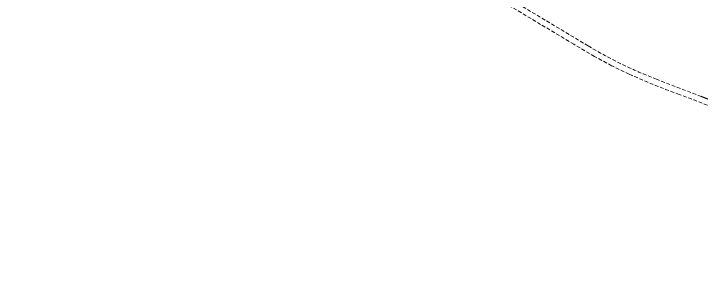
# Model space of a CAD drawing. Header units: metres. Extents: x 593990 to 611207, y 3401545 to 3411811.
# Drawn here: x 605388.8 to 605850, y 3404437.8 to 3404611.6 of the extents above; entities that cross this region are included whole.
import ezdxf

# ---------------------------------------------------------------- set-up
doc = ezdxf.new("R2010")
doc.units = ezdxf.units.M
doc.header["$MEASUREMENT"] = 0
doc.linetypes.add('DASHED', pattern=[0.75, 0.5, -0.25])
doc.layers.add('C-ROAD', color=7, linetype='Continuous')
doc.layers.add('PROPOSED DFCC TRACK', color=1, linetype='Continuous', lineweight=0)

msp = doc.modelspace()

# ---------------------------------------------------------------- linework, layer by layer
at = {"layer": 'C-ROAD', "color": 1, "linetype": 'Continuous', "lineweight": -3, "flags": 128}
msp.add_lwpolyline([(605867.8246, 3404548.6738, 0.01495669), (605850.0365, 3404556.1682)], format="xyb", dxfattribs=at)
msp.add_lwpolyline([(605867.8246, 3404548.6738, 0.01495669), (605850.0365, 3404556.1682)], format="xyb", dxfattribs=at)
at = {"layer": 'PROPOSED DFCC TRACK', "color": 10, "linetype": 'DASHED', "lineweight": 13, "ltscale": 5}
for points in [[(605774.174, 3404590.0837), (605469.2406, 3404772.59), (605434.0182, 3404793.7053, -0.42015059), (605429.0241, 3404814.5419), (605462.7449, 3404868.2951)], [(606054.6769, 3404437.7856, 0.30316197), (606053.3777, 3404445.4503), (606033.7888, 3404466.2006, 0.4088338), (606023.9878, 3404466.5731), (606023.8662, 3404466.4905, -0.34069083), (606005.8343, 3404466.4999), (605954.6109, 3404495.7772), (605910.333, 3404521.0847, 0.0166988), (605874.6093, 3404540.9626, 0.02836808), (605835.1894, 3404557.6011, -0.01868318), (605801.6948, 3404571.1063), (605789.9129, 3404576.8001), (605778.3903, 3404583.002), (605764.5752, 3404591.1669), (605742.2658, 3404604.5194), (605712.2338, 3404622.4939), (605683.918, 3404639.4413), (605641.0152, 3404665.1191), (605586.0996, 3404697.9867), (605429.0919, 3404791.9982), (605388.7525, 3404816.1847)], [(605820.0909, 3404567.7039, -0.04293175), (605774.174, 3404590.0837)]]:
    msp.add_lwpolyline(points, format="xyb", dxfattribs=at)
msp.add_lwpolyline([(605850.0365, 3404556.1682), (605820.0909, 3404567.7039)], dxfattribs=at)
msp.add_lwpolyline([(605850.0365, 3404556.1682), (605820.0909, 3404567.7039)], dxfattribs=at)

doc.saveas('drawing.dxf')
